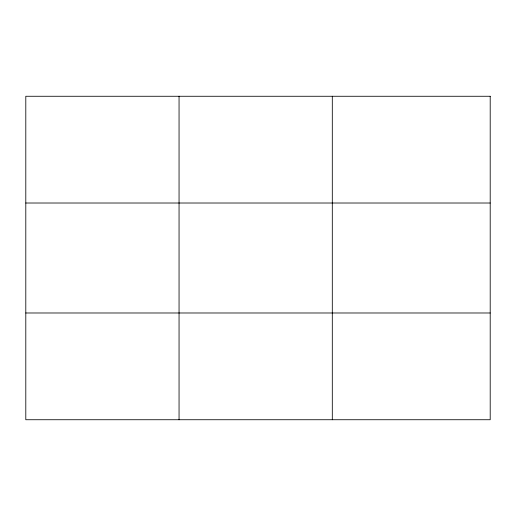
<?xml version="1.0" encoding="UTF-8"?>
<svg xmlns="http://www.w3.org/2000/svg" width="516" height="516" viewBox="0 0 516 516"><rect width="100%" height="100%" fill="white"/><g stroke="black" fill="none" stroke-linecap="round" stroke-linejoin="round"><path stroke-width="0.77" d="M179.052 419.734L179.052 96.266M332.304 419.734L332.304 96.266M25.8 203.014L490.2 203.014M25.8 312.986L490.2 312.986M490.2 96.266L490.2 419.734L25.8 419.734L25.8 96.266L490.2 96.266"/></g></svg>
